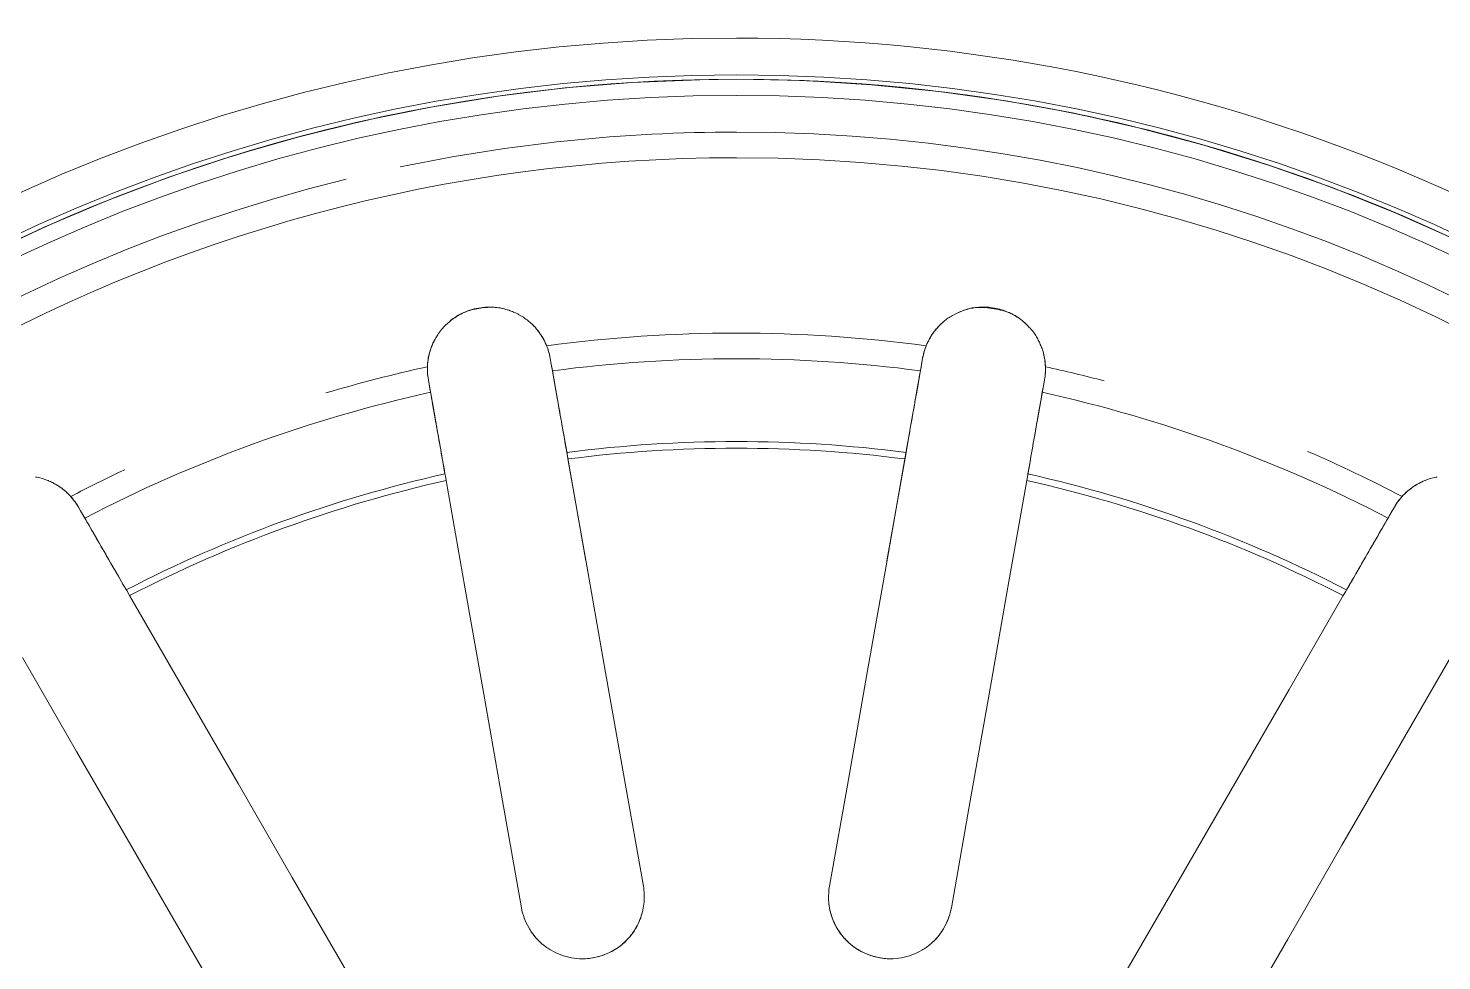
# Model space of a CAD drawing. Header units: millimetres. Extents: x -11245 to 24889, y -43080 to -3800.
# Drawn here: x -7553.79 to -7519.52, y -14948.1 to -14925.49 of the extents above; entities that cross this region are included whole.
import ezdxf

# ---------------------------------------------------------------- set-up
doc = ezdxf.new("R2010")
doc.units = ezdxf.units.MM
for name, color, linetype, lineweight in [('A-FLOR-PATT', 8, 'Continuous', 18), ('A-GENM', 13, 'Continuous', 9), ('G-IMPT', 8, 'Continuous', 9)]:
    doc.layers.add(name, color=color, linetype=linetype, lineweight=lineweight)

# ---------------------------------------------------------------- blocks, each defined once
blk = doc.blocks.new('CRT_MGN_COZ_Fogão a lenha completo - CRT_MGN_COZ_Fogão a lenha completo-5005769-PONTOS HIDRÁULICOS TÉRREO')
at = {"layer": 'G-IMPT'}
for p, q in [((2942.838, -52.789), (2945.428, -52.333)), ((2953.877, -53.889), (2951.248, -54.353)), ((2953.877, -62.111), (2951.248, -61.647)), ((2942.838, -63.211), (2945.428, -63.667))]:
    blk.add_line(p, q, dxfattribs=at)
at = {"layer": 'G-IMPT', "flags": 128}
for points in [[(2958.634, -39.74), (2959.335, -41.222), (2959.976, -42.732), (2960.556, -44.265), (2961.074, -45.821), (2961.53, -47.397), (2961.922, -48.989), (2962.251, -50.596), (2962.515, -52.214), (2962.714, -53.842), (2962.847, -55.476), (2962.915, -57.115), (2962.925, -58)], [(2939.795, -45.951), (2942.072, -44.636), (2944.35, -43.321), (2946.627, -42.006), (2948.905, -40.691)], [(2952.553, -42.049), (2952.419, -42.126), (2952.285, -42.204)], [(2950.405, -43.289), (2948.127, -44.604), (2945.85, -45.919), (2943.572, -47.234), (2941.295, -48.549)], [(2955.336, -50.586), (2955.488, -50.559), (2955.64, -50.532)], [(2942.838, -52.789), (2945.428, -52.333), (2948.018, -51.876), (2950.608, -51.419), (2953.197, -50.963)], [(2956.161, -53.486), (2956.009, -53.513), (2955.857, -53.54)], [(2953.718, -53.917), (2951.129, -54.374), (2948.539, -54.83), (2945.949, -55.287), (2943.359, -55.744)], [(2962.925, -58), (2962.892, -59.64), (2962.794, -61.277), (2962.63, -62.908), (2962.401, -64.532), (2962.108, -66.145), (2961.75, -67.746), (2961.328, -69.331), (2960.844, -70.897), (2960.297, -72.443), (2959.689, -73.966), (2959.02, -75.464)], [(2953.718, -62.083), (2951.129, -61.626), (2948.539, -61.17), (2945.949, -60.713), (2943.359, -60.256)], [(2956.161, -62.514), (2956.009, -62.487), (2955.857, -62.46)], [(2942.838, -63.211), (2945.428, -63.667), (2948.018, -64.124), (2950.608, -64.581), (2953.197, -65.037)], [(2955.336, -65.414), (2955.488, -65.441), (2955.64, -65.468)], [(2950.405, -72.711), (2948.127, -71.396), (2945.85, -70.081), (2943.572, -68.766), (2941.295, -67.451)], [(2939.795, -70.049), (2942.072, -71.364), (2944.35, -72.679), (2946.627, -73.994), (2948.905, -75.309)], [(2952.553, -73.951), (2952.419, -73.874), (2952.285, -73.796)]]:
    blk.add_lwpolyline(points, dxfattribs=at)
at = {"layer": 'G-IMPT'}
for radius, start, end in [(58.454, 270, 90), (57.5, 360, 180), (57.5, 270, 90), (56.5, 360, 180), (42, 0, 180), (41.108, 0, 180), (41, 270, 90), (41, 0, 90), (40.608, 0, 180), (40.608, 0, 180), (39.72, 13.7788, 180), (39.099, 360, 180), (34.845, 25.1811, 27.5874), (34.223, 12.5121, 27.4879), (32.054, 12.6822, 27.3178), (32.216, 12.6687, 27.3313), (34.845, 12.4126, 16.5938), (39.72, 0, 11.8389), (34.845, 0, 7.5874), (34.223, 0, 7.4879), (32.054, 0, 7.3178), (32.216, 0, 7.3313), (57.5, 180, 0), (56.5, 180, 0), (41.108, 180, 0), (40.608, 180, 0), (40.608, 180, 0), (39.099, 180, 0), (39.72, 193.7788, 0), (41, 270, 0), (42, 270, 0), (32.054, 352.6822, 0), (32.216, 352.6687, 0), (34.223, 352.5121, 360), (34.845, 352.4126, 360), (32.054, 332.6822, 347.3178), (32.216, 332.6687, 347.3313), (34.223, 332.5121, 347.4879), (34.845, 345.1811, 347.5874), (34.845, 332.4126, 336.5938)]:
    blk.add_arc((2921.925, -58), radius, start, end, dxfattribs=at)
for points, knots in [([(2953.28, -41.012), (2953.272, -41.058), (2953.252, -41.145), (2953.214, -41.262), (2953.171, -41.369), (2953.12, -41.472), (2953.062, -41.567), (2953.001, -41.654), (2952.936, -41.734), (2952.843, -41.834), (2952.716, -41.945), (2952.608, -42.017), (2952.553, -42.049)], [-0.3333333, -0.3333333, -0.3333333, -0.3333333, -0.3055556, -0.2777778, -0.25, -0.2222222, -0.1944444, -0.1666667, -0.1388889, -0.1111111, -0.0555556, 0, 0, 0, 0]), ([(2953.205, -41.284), (2953.193, -41.315), (2953.169, -41.375), (2953.127, -41.458), (2953.081, -41.537), (2953.016, -41.636), (2952.928, -41.749), (2952.849, -41.827), (2952.808, -41.863)], [-0.2222222, -0.2222222, -0.2222222, -0.2222222, -0.1944444, -0.1666667, -0.1388889, -0.1111111, -0.0555556, 0, 0, 0, 0]), ([(2952.285, -42.204), (2952.056, -42.336), (2951.488, -42.664), (2950.727, -43.103), (2950.405, -43.289)], [-1, -1, -1, -1, -0.4, 0, 0, 0, 0]), ([(2953.197, -50.963), (2953.746, -50.866), (2954.59, -50.717), (2955.162, -50.616), (2955.336, -50.586)], [-1, -1, -1, -1, -0.4, 0, 0, 0, 0]), ([(2955.64, -50.532), (2955.703, -50.521), (2955.832, -50.506), (2956.001, -50.51), (2956.136, -50.527), (2956.238, -50.546), (2956.34, -50.573), (2956.445, -50.61), (2956.55, -50.655), (2956.653, -50.709), (2956.765, -50.78), (2956.873, -50.864), (2956.98, -50.964), (2957.073, -51.069), (2957.169, -51.203), (2957.255, -51.354), (2957.33, -51.537), (2957.383, -51.746), (2957.405, -51.962), (2957.397, -52.159), (2957.369, -52.331), (2957.325, -52.49), (2957.268, -52.633), (2957.2, -52.763), (2957.127, -52.876), (2957.052, -52.973), (2956.974, -53.059), (2956.891, -53.138), (2956.805, -53.208), (2956.718, -53.269), (2956.629, -53.322), (2956.508, -53.384), (2956.35, -53.445), (2956.224, -53.475), (2956.161, -53.486)], [-1, -1, -1, -1, -0.944444, -0.888889, -0.861111, -0.833333, -0.805556, -0.777778, -0.75, -0.722222, -0.694444, -0.659722, -0.638889, -0.611111, -0.583333, -0.555556, -0.527778, -0.5, -0.472222, -0.444444, -0.416667, -0.388889, -0.361111, -0.333333, -0.305556, -0.277778, -0.25, -0.222222, -0.194444, -0.166667, -0.138889, -0.111111, -0.055556, 0, 0, 0, 0]), ([(2955.955, -50.51), (2956.01, -50.511), (2956.121, -50.52), (2956.261, -50.551), (2956.374, -50.585), (2956.46, -50.616), (2956.546, -50.652), (2956.603, -50.683), (2956.632, -50.699)], [-1, -1, -1, -1, -0.9444444, -0.8888889, -0.8611111, -0.8333333, -0.8055556, -0.7777778, -0.7777778, -0.7777778, -0.7777778]), ([(2942.718, -55.717), (2942.614, -55.689), (2942.457, -55.631), (2942.274, -55.522), (2942.14, -55.424), (2942.018, -55.311), (2941.913, -55.19), (2941.818, -55.052), (2941.738, -54.904), (2941.676, -54.754), (2941.632, -54.594), (2941.605, -54.426), (2941.593, -54.23), (2941.616, -53.998), (2941.684, -53.741), (2941.799, -53.504), (2942, -53.217), (2942.343, -52.938), (2942.662, -52.821), (2942.838, -52.789)], [-0.8611111, -0.8611111, -0.8611111, -0.8611111, -0.7916667, -0.7569444, -0.7222222, -0.6875, -0.6527778, -0.6180556, -0.5833333, -0.5486111, -0.5138889, -0.4791667, -0.4444444, -0.3888889, -0.3333333, -0.2777778, -0.2222222, -0.1111111, 0, 0, 0, 0]), ([(2943.359, -55.744), (2943.232, -55.766), (2943.037, -55.775), (2942.78, -55.737), (2942.593, -55.683), (2942.413, -55.606), (2942.188, -55.472), (2941.91, -55.22), (2941.661, -54.794), (2941.567, -54.263), (2941.647, -53.821), (2941.798, -53.504), (2941.95, -53.29), (2942.136, -53.106), (2942.422, -52.908), (2942.669, -52.819), (2942.838, -52.789)], [-1, -1, -1, -1, -0.916667, -0.875, -0.833333, -0.791667, -0.75, -0.666667, -0.555556, -0.444444, -0.333333, -0.277778, -0.222222, -0.166667, -0.111111, 0, 0, 0, 0]), ([(2957.036, -52.99), (2957.014, -53.015), (2956.971, -53.064), (2956.903, -53.128), (2956.833, -53.186), (2956.738, -53.256), (2956.617, -53.333), (2956.516, -53.379), (2956.465, -53.399)], [-0.2222222, -0.2222222, -0.2222222, -0.2222222, -0.1944444, -0.1666667, -0.1388889, -0.1111111, -0.0555556, 0, 0, 0, 0]), ([(2955.857, -53.54), (2955.596, -53.586), (2954.95, -53.7), (2954.085, -53.853), (2953.718, -53.917)], [-1, -1, -1, -1, -0.4, 0, 0, 0, 0]), ([(2943.359, -60.256), (2943.139, -60.218), (2942.822, -60.232), (2942.457, -60.369), (2942.274, -60.478), (2942.14, -60.576), (2942.018, -60.689), (2941.913, -60.81), (2941.818, -60.948), (2941.738, -61.096), (2941.676, -61.246), (2941.632, -61.406), (2941.605, -61.574), (2941.593, -61.77), (2941.616, -62.002), (2941.684, -62.259), (2941.799, -62.496), (2942, -62.783), (2942.343, -63.062), (2942.662, -63.179), (2942.838, -63.211)], [-1, -1, -1, -1, -0.861111, -0.791667, -0.756944, -0.722222, -0.6875, -0.652778, -0.618056, -0.583333, -0.548611, -0.513889, -0.479167, -0.444444, -0.388889, -0.333333, -0.277778, -0.222222, -0.111111, 0, 0, 0, 0]), ([(2942.973, -60.239), (2942.908, -60.244), (2942.78, -60.263), (2942.593, -60.317), (2942.413, -60.394), (2942.188, -60.528), (2941.91, -60.78), (2941.661, -61.206), (2941.567, -61.737), (2941.647, -62.179), (2941.798, -62.496), (2941.95, -62.71), (2942.136, -62.894), (2942.422, -63.092), (2942.669, -63.181), (2942.838, -63.211)], [-0.9166667, -0.9166667, -0.9166667, -0.9166667, -0.875, -0.8333333, -0.7916667, -0.75, -0.6666667, -0.5555556, -0.4444444, -0.3333333, -0.2777778, -0.2222222, -0.1666667, -0.1111111, 0, 0, 0, 0]), ([(2953.718, -62.083), (2954.267, -62.18), (2955.111, -62.329), (2955.683, -62.429), (2955.857, -62.46)], [-1, -1, -1, -1, -0.4, 0, 0, 0, 0]), ([(2955.64, -65.468), (2955.769, -65.492), (2955.966, -65.499), (2956.204, -65.463), (2956.342, -65.428), (2956.445, -65.39), (2956.55, -65.344), (2956.656, -65.292), (2956.771, -65.222), (2956.872, -65.135), (2956.978, -65.033), (2957.078, -64.927), (2957.178, -64.794), (2957.257, -64.644), (2957.317, -64.46), (2957.364, -64.248), (2957.392, -64.032), (2957.399, -63.838), (2957.375, -63.671), (2957.327, -63.512), (2957.264, -63.367), (2957.2, -63.237), (2957.133, -63.124), (2957.055, -63.026), (2956.974, -62.941), (2956.891, -62.862), (2956.807, -62.791), (2956.689, -62.711), (2956.478, -62.596), (2956.291, -62.535), (2956.161, -62.514)], [-1, -1, -1, -1, -0.888889, -0.833333, -0.805556, -0.777778, -0.75, -0.722222, -0.694444, -0.659722, -0.638889, -0.611111, -0.583333, -0.555556, -0.527778, -0.5, -0.472222, -0.444444, -0.416667, -0.388889, -0.361111, -0.333333, -0.305556, -0.277778, -0.25, -0.222222, -0.194444, -0.166667, -0.111111, 0, 0, 0, 0]), ([(2957.036, -63.01), (2957.014, -62.985), (2956.97, -62.937), (2956.902, -62.873), (2956.833, -62.815), (2956.738, -62.744), (2956.614, -62.668), (2956.515, -62.621), (2956.465, -62.601)], [-0.2222222, -0.2222222, -0.2222222, -0.2222222, -0.1944444, -0.1666667, -0.1388889, -0.1111111, -0.0555556, 0, 0, 0, 0]), ([(2955.336, -65.414), (2955.075, -65.368), (2954.429, -65.254), (2953.564, -65.102), (2953.197, -65.037)], [-1, -1, -1, -1, -0.4, 0, 0, 0, 0]), ([(2950.405, -72.711), (2950.887, -72.989), (2951.63, -73.418), (2952.132, -73.708), (2952.285, -73.796)], [-1, -1, -1, -1, -0.4, 0, 0, 0, 0]), ([(2953.28, -74.988), (2953.273, -74.942), (2953.257, -74.856), (2953.218, -74.738), (2953.17, -74.63), (2953.119, -74.528), (2953.064, -74.433), (2952.982, -74.317), (2952.823, -74.136), (2952.667, -74.015), (2952.553, -73.951)], [-0.3333333, -0.3333333, -0.3333333, -0.3333333, -0.3055556, -0.2777778, -0.25, -0.2222222, -0.1944444, -0.1666667, -0.1111111, 0, 0, 0, 0]), ([(2953.205, -74.717), (2953.193, -74.686), (2953.168, -74.625), (2953.126, -74.542), (2953.081, -74.464), (2953.016, -74.364), (2952.926, -74.251), (2952.848, -74.173), (2952.808, -74.137)], [-0.2222222, -0.2222222, -0.2222222, -0.2222222, -0.1944444, -0.1666667, -0.1388889, -0.1111111, -0.0555556, 0, 0, 0, 0])]:
    blk.add_open_spline(points, degree=3, knots=knots, dxfattribs=at)
for points in [[(2950.544, -43.209), (2950.948, -42.976), (2951.709, -42.536), (2952.309, -42.19), (2952.553, -42.049)], [(2952.553, -42.049), (2952.603, -42.02), (2952.696, -41.958), (2952.773, -41.895), (2952.808, -41.863)], [(2955.64, -50.532), (2955.363, -50.581), (2954.681, -50.701), (2953.815, -50.854), (2953.356, -50.935)], [(2955.955, -50.51), (2955.908, -50.508), (2955.808, -50.509), (2955.698, -50.522), (2955.64, -50.532)], [(2956.975, -50.962), (2957.003, -50.992), (2957.059, -51.057), (2957.144, -51.165), (2957.222, -51.287), (2957.284, -51.42), (2957.332, -51.575), (2957.371, -51.751), (2957.394, -51.929), (2957.402, -52.092), (2957.389, -52.237), (2957.357, -52.379), (2957.314, -52.509), (2957.284, -52.589), (2957.268, -52.627)], [(2956.161, -53.486), (2956.219, -53.476), (2956.327, -53.45), (2956.421, -53.417), (2956.465, -53.399)], [(2953.877, -53.889), (2954.337, -53.808), (2955.202, -53.656), (2955.884, -53.535), (2956.161, -53.486)], [(2956.161, -62.514), (2955.883, -62.465), (2955.202, -62.344), (2954.336, -62.192), (2953.877, -62.111)], [(2956.465, -62.601), (2956.421, -62.583), (2956.327, -62.55), (2956.219, -62.524), (2956.161, -62.514)], [(2956.974, -65.039), (2957.003, -65.009), (2957.06, -64.946), (2957.141, -64.838), (2957.217, -64.716), (2957.283, -64.581), (2957.34, -64.427), (2957.382, -64.253), (2957.402, -64.075), (2957.401, -63.91), (2957.386, -63.762), (2957.357, -63.621), (2957.317, -63.491), (2957.285, -63.412), (2957.268, -63.374)], [(2953.356, -65.065), (2953.816, -65.146), (2954.681, -65.299), (2955.363, -65.419), (2955.64, -65.468)], [(2955.955, -65.49), (2956.009, -65.488), (2956.119, -65.478), (2956.232, -65.455), (2956.289, -65.44)], [(2955.64, -65.468), (2955.698, -65.478), (2955.808, -65.491), (2955.908, -65.492), (2955.955, -65.49)], [(2952.553, -73.951), (2952.309, -73.81), (2951.709, -73.464), (2950.948, -73.024), (2950.544, -72.791)], [(2952.808, -74.137), (2952.773, -74.105), (2952.696, -74.042), (2952.603, -73.98), (2952.553, -73.951)]]:
    blk.add_open_spline(points, degree=3, dxfattribs=at)
blk = doc.blocks.new('CRT_MGN_COZ_Fogão a lenha completo - CRT_MGN_COZ_Fogão a lenha completo-V23-PONTOS HIDRÁULICOS TÉRREO')
at = {"layer": 'G-IMPT'}
for p, q in [((2942.838, -52.789), (2945.428, -52.333)), ((2953.877, -53.889), (2951.248, -54.353)), ((2953.877, -62.111), (2951.248, -61.647)), ((2942.838, -63.211), (2945.428, -63.667))]:
    blk.add_line(p, q, dxfattribs=at)
at = {"layer": 'G-IMPT', "flags": 128}
for points in [[(2958.634, -39.74), (2959.335, -41.222), (2959.976, -42.732), (2960.556, -44.265), (2961.074, -45.821), (2961.53, -47.397), (2961.922, -48.989), (2962.251, -50.596), (2962.515, -52.214), (2962.714, -53.842), (2962.847, -55.476), (2962.915, -57.115), (2962.925, -58)], [(2939.795, -45.951), (2942.072, -44.636), (2944.35, -43.321), (2946.627, -42.006), (2948.905, -40.691)], [(2952.553, -42.049), (2952.419, -42.126), (2952.285, -42.204)], [(2950.405, -43.289), (2948.127, -44.604), (2945.85, -45.919), (2943.572, -47.234), (2941.295, -48.549)], [(2955.336, -50.586), (2955.488, -50.559), (2955.64, -50.532)], [(2942.838, -52.789), (2945.428, -52.333), (2948.018, -51.876), (2950.608, -51.419), (2953.197, -50.963)], [(2956.161, -53.486), (2956.009, -53.513), (2955.857, -53.54)], [(2953.718, -53.917), (2951.129, -54.374), (2948.539, -54.83), (2945.949, -55.287), (2943.359, -55.744)], [(2962.925, -58), (2962.892, -59.64), (2962.794, -61.277), (2962.63, -62.908), (2962.401, -64.532), (2962.108, -66.145), (2961.75, -67.746), (2961.328, -69.331), (2960.844, -70.897), (2960.297, -72.443), (2959.689, -73.966), (2959.02, -75.464)], [(2953.718, -62.083), (2951.129, -61.626), (2948.539, -61.17), (2945.949, -60.713), (2943.359, -60.256)], [(2956.161, -62.514), (2956.009, -62.487), (2955.857, -62.46)], [(2942.838, -63.211), (2945.428, -63.667), (2948.018, -64.124), (2950.608, -64.581), (2953.197, -65.037)], [(2955.336, -65.414), (2955.488, -65.441), (2955.64, -65.468)], [(2950.405, -72.711), (2948.127, -71.396), (2945.85, -70.081), (2943.572, -68.766), (2941.295, -67.451)], [(2939.795, -70.049), (2942.072, -71.364), (2944.35, -72.679), (2946.627, -73.994), (2948.905, -75.309)], [(2952.553, -73.951), (2952.419, -73.874), (2952.285, -73.796)]]:
    blk.add_lwpolyline(points, dxfattribs=at)
at = {"layer": 'G-IMPT'}
for radius, start, end in [(58.454, 270, 90), (57.5, 360, 180), (57.5, 270, 90), (56.5, 360, 180), (42, 0, 180), (41.108, 0, 180), (41, 270, 90), (41, 0, 90), (40.608, 0, 180), (40.608, 0, 180), (39.72, 13.7788, 180), (39.099, 360, 180), (34.845, 25.1811, 27.5874), (34.223, 12.5121, 27.4879), (32.054, 12.6822, 27.3178), (32.216, 12.6687, 27.3313), (34.845, 12.4126, 16.5938), (39.72, 0, 11.8389), (34.845, 0, 7.5874), (34.223, 0, 7.4879), (32.054, 0, 7.3178), (32.216, 0, 7.3313), (57.5, 180, 0), (56.5, 180, 0), (41.108, 180, 0), (40.608, 180, 0), (40.608, 180, 0), (39.099, 180, 0), (39.72, 193.7788, 0), (41, 270, 0), (42, 270, 0), (32.054, 352.6822, 0), (32.216, 352.6687, 0), (34.223, 352.5121, 360), (34.845, 352.4126, 360), (32.054, 332.6822, 347.3178), (32.216, 332.6687, 347.3313), (34.223, 332.5121, 347.4879), (34.845, 345.1811, 347.5874), (34.845, 332.4126, 336.5938)]:
    blk.add_arc((2921.925, -58), radius, start, end, dxfattribs=at)
for points, knots in [([(2953.28, -41.012), (2953.272, -41.058), (2953.252, -41.145), (2953.214, -41.262), (2953.171, -41.369), (2953.12, -41.472), (2953.062, -41.567), (2953.001, -41.654), (2952.936, -41.734), (2952.843, -41.834), (2952.716, -41.945), (2952.608, -42.017), (2952.553, -42.049)], [-0.3333333, -0.3333333, -0.3333333, -0.3333333, -0.3055556, -0.2777778, -0.25, -0.2222222, -0.1944444, -0.1666667, -0.1388889, -0.1111111, -0.0555556, 0, 0, 0, 0]), ([(2953.205, -41.284), (2953.193, -41.315), (2953.169, -41.375), (2953.127, -41.458), (2953.081, -41.537), (2953.016, -41.636), (2952.928, -41.749), (2952.849, -41.827), (2952.808, -41.863)], [-0.2222222, -0.2222222, -0.2222222, -0.2222222, -0.1944444, -0.1666667, -0.1388889, -0.1111111, -0.0555556, 0, 0, 0, 0]), ([(2952.285, -42.204), (2952.056, -42.336), (2951.488, -42.664), (2950.727, -43.103), (2950.405, -43.289)], [-1, -1, -1, -1, -0.4, 0, 0, 0, 0]), ([(2953.197, -50.963), (2953.746, -50.866), (2954.59, -50.717), (2955.162, -50.616), (2955.336, -50.586)], [-1, -1, -1, -1, -0.4, 0, 0, 0, 0]), ([(2955.64, -50.532), (2955.703, -50.521), (2955.832, -50.506), (2956.001, -50.51), (2956.136, -50.527), (2956.238, -50.546), (2956.34, -50.573), (2956.445, -50.61), (2956.55, -50.655), (2956.653, -50.709), (2956.765, -50.78), (2956.873, -50.864), (2956.98, -50.964), (2957.073, -51.069), (2957.169, -51.203), (2957.255, -51.354), (2957.33, -51.537), (2957.383, -51.746), (2957.405, -51.962), (2957.397, -52.159), (2957.369, -52.331), (2957.325, -52.49), (2957.268, -52.633), (2957.2, -52.763), (2957.127, -52.876), (2957.052, -52.973), (2956.974, -53.059), (2956.891, -53.138), (2956.805, -53.208), (2956.718, -53.269), (2956.629, -53.322), (2956.508, -53.384), (2956.35, -53.445), (2956.224, -53.475), (2956.161, -53.486)], [-1, -1, -1, -1, -0.944444, -0.888889, -0.861111, -0.833333, -0.805556, -0.777778, -0.75, -0.722222, -0.694444, -0.659722, -0.638889, -0.611111, -0.583333, -0.555556, -0.527778, -0.5, -0.472222, -0.444444, -0.416667, -0.388889, -0.361111, -0.333333, -0.305556, -0.277778, -0.25, -0.222222, -0.194444, -0.166667, -0.138889, -0.111111, -0.055556, 0, 0, 0, 0]), ([(2955.955, -50.51), (2956.01, -50.511), (2956.121, -50.52), (2956.261, -50.551), (2956.374, -50.585), (2956.46, -50.616), (2956.546, -50.652), (2956.603, -50.683), (2956.632, -50.699)], [-1, -1, -1, -1, -0.9444444, -0.8888889, -0.8611111, -0.8333333, -0.8055556, -0.7777778, -0.7777778, -0.7777778, -0.7777778]), ([(2942.718, -55.717), (2942.614, -55.689), (2942.457, -55.631), (2942.274, -55.522), (2942.14, -55.424), (2942.018, -55.311), (2941.913, -55.19), (2941.818, -55.052), (2941.738, -54.904), (2941.676, -54.754), (2941.632, -54.594), (2941.605, -54.426), (2941.593, -54.23), (2941.616, -53.998), (2941.684, -53.741), (2941.799, -53.504), (2942, -53.217), (2942.343, -52.938), (2942.662, -52.821), (2942.838, -52.789)], [-0.8611111, -0.8611111, -0.8611111, -0.8611111, -0.7916667, -0.7569444, -0.7222222, -0.6875, -0.6527778, -0.6180556, -0.5833333, -0.5486111, -0.5138889, -0.4791667, -0.4444444, -0.3888889, -0.3333333, -0.2777778, -0.2222222, -0.1111111, 0, 0, 0, 0]), ([(2943.359, -55.744), (2943.232, -55.766), (2943.037, -55.775), (2942.78, -55.737), (2942.593, -55.683), (2942.413, -55.606), (2942.188, -55.472), (2941.91, -55.22), (2941.661, -54.794), (2941.567, -54.263), (2941.647, -53.821), (2941.798, -53.504), (2941.95, -53.29), (2942.136, -53.106), (2942.422, -52.908), (2942.669, -52.819), (2942.838, -52.789)], [-1, -1, -1, -1, -0.916667, -0.875, -0.833333, -0.791667, -0.75, -0.666667, -0.555556, -0.444444, -0.333333, -0.277778, -0.222222, -0.166667, -0.111111, 0, 0, 0, 0]), ([(2957.036, -52.99), (2957.014, -53.015), (2956.971, -53.064), (2956.903, -53.128), (2956.833, -53.186), (2956.738, -53.256), (2956.617, -53.333), (2956.516, -53.379), (2956.465, -53.399)], [-0.2222222, -0.2222222, -0.2222222, -0.2222222, -0.1944444, -0.1666667, -0.1388889, -0.1111111, -0.0555556, 0, 0, 0, 0]), ([(2955.857, -53.54), (2955.596, -53.586), (2954.95, -53.7), (2954.085, -53.853), (2953.718, -53.917)], [-1, -1, -1, -1, -0.4, 0, 0, 0, 0]), ([(2943.359, -60.256), (2943.139, -60.218), (2942.822, -60.232), (2942.457, -60.369), (2942.274, -60.478), (2942.14, -60.576), (2942.018, -60.689), (2941.913, -60.81), (2941.818, -60.948), (2941.738, -61.096), (2941.676, -61.246), (2941.632, -61.406), (2941.605, -61.574), (2941.593, -61.77), (2941.616, -62.002), (2941.684, -62.259), (2941.799, -62.496), (2942, -62.783), (2942.343, -63.062), (2942.662, -63.179), (2942.838, -63.211)], [-1, -1, -1, -1, -0.861111, -0.791667, -0.756944, -0.722222, -0.6875, -0.652778, -0.618056, -0.583333, -0.548611, -0.513889, -0.479167, -0.444444, -0.388889, -0.333333, -0.277778, -0.222222, -0.111111, 0, 0, 0, 0]), ([(2942.973, -60.239), (2942.908, -60.244), (2942.78, -60.263), (2942.593, -60.317), (2942.413, -60.394), (2942.188, -60.528), (2941.91, -60.78), (2941.661, -61.206), (2941.567, -61.737), (2941.647, -62.179), (2941.798, -62.496), (2941.95, -62.71), (2942.136, -62.894), (2942.422, -63.092), (2942.669, -63.181), (2942.838, -63.211)], [-0.9166667, -0.9166667, -0.9166667, -0.9166667, -0.875, -0.8333333, -0.7916667, -0.75, -0.6666667, -0.5555556, -0.4444444, -0.3333333, -0.2777778, -0.2222222, -0.1666667, -0.1111111, 0, 0, 0, 0]), ([(2953.718, -62.083), (2954.267, -62.18), (2955.111, -62.329), (2955.683, -62.429), (2955.857, -62.46)], [-1, -1, -1, -1, -0.4, 0, 0, 0, 0]), ([(2955.64, -65.468), (2955.769, -65.492), (2955.966, -65.499), (2956.204, -65.463), (2956.342, -65.428), (2956.445, -65.39), (2956.55, -65.344), (2956.656, -65.292), (2956.771, -65.222), (2956.872, -65.135), (2956.978, -65.033), (2957.078, -64.927), (2957.178, -64.794), (2957.257, -64.644), (2957.317, -64.46), (2957.364, -64.248), (2957.392, -64.032), (2957.399, -63.838), (2957.375, -63.671), (2957.327, -63.512), (2957.264, -63.367), (2957.2, -63.237), (2957.133, -63.124), (2957.055, -63.026), (2956.974, -62.941), (2956.891, -62.862), (2956.807, -62.791), (2956.689, -62.711), (2956.478, -62.596), (2956.291, -62.535), (2956.161, -62.514)], [-1, -1, -1, -1, -0.888889, -0.833333, -0.805556, -0.777778, -0.75, -0.722222, -0.694444, -0.659722, -0.638889, -0.611111, -0.583333, -0.555556, -0.527778, -0.5, -0.472222, -0.444444, -0.416667, -0.388889, -0.361111, -0.333333, -0.305556, -0.277778, -0.25, -0.222222, -0.194444, -0.166667, -0.111111, 0, 0, 0, 0]), ([(2957.036, -63.01), (2957.014, -62.985), (2956.97, -62.937), (2956.902, -62.873), (2956.833, -62.815), (2956.738, -62.744), (2956.614, -62.668), (2956.515, -62.621), (2956.465, -62.601)], [-0.2222222, -0.2222222, -0.2222222, -0.2222222, -0.1944444, -0.1666667, -0.1388889, -0.1111111, -0.0555556, 0, 0, 0, 0]), ([(2955.336, -65.414), (2955.075, -65.368), (2954.429, -65.254), (2953.564, -65.102), (2953.197, -65.037)], [-1, -1, -1, -1, -0.4, 0, 0, 0, 0]), ([(2950.405, -72.711), (2950.887, -72.989), (2951.63, -73.418), (2952.132, -73.708), (2952.285, -73.796)], [-1, -1, -1, -1, -0.4, 0, 0, 0, 0]), ([(2953.28, -74.988), (2953.273, -74.942), (2953.257, -74.856), (2953.218, -74.738), (2953.17, -74.63), (2953.119, -74.528), (2953.064, -74.433), (2952.982, -74.317), (2952.823, -74.136), (2952.667, -74.015), (2952.553, -73.951)], [-0.3333333, -0.3333333, -0.3333333, -0.3333333, -0.3055556, -0.2777778, -0.25, -0.2222222, -0.1944444, -0.1666667, -0.1111111, 0, 0, 0, 0]), ([(2953.205, -74.717), (2953.193, -74.686), (2953.168, -74.625), (2953.126, -74.542), (2953.081, -74.464), (2953.016, -74.364), (2952.926, -74.251), (2952.848, -74.173), (2952.808, -74.137)], [-0.2222222, -0.2222222, -0.2222222, -0.2222222, -0.1944444, -0.1666667, -0.1388889, -0.1111111, -0.0555556, 0, 0, 0, 0])]:
    blk.add_open_spline(points, degree=3, knots=knots, dxfattribs=at)
for points in [[(2950.544, -43.209), (2950.948, -42.976), (2951.709, -42.536), (2952.309, -42.19), (2952.553, -42.049)], [(2952.553, -42.049), (2952.603, -42.02), (2952.696, -41.958), (2952.773, -41.895), (2952.808, -41.863)], [(2955.64, -50.532), (2955.363, -50.581), (2954.681, -50.701), (2953.815, -50.854), (2953.356, -50.935)], [(2955.955, -50.51), (2955.908, -50.508), (2955.808, -50.509), (2955.698, -50.522), (2955.64, -50.532)], [(2956.975, -50.962), (2957.003, -50.992), (2957.059, -51.057), (2957.144, -51.165), (2957.222, -51.287), (2957.284, -51.42), (2957.332, -51.575), (2957.371, -51.751), (2957.394, -51.929), (2957.402, -52.092), (2957.389, -52.237), (2957.357, -52.379), (2957.314, -52.509), (2957.284, -52.589), (2957.268, -52.627)], [(2956.161, -53.486), (2956.219, -53.476), (2956.327, -53.45), (2956.421, -53.417), (2956.465, -53.399)], [(2953.877, -53.889), (2954.337, -53.808), (2955.202, -53.656), (2955.884, -53.535), (2956.161, -53.486)], [(2956.161, -62.514), (2955.883, -62.465), (2955.202, -62.344), (2954.336, -62.192), (2953.877, -62.111)], [(2956.465, -62.601), (2956.421, -62.583), (2956.327, -62.55), (2956.219, -62.524), (2956.161, -62.514)], [(2956.974, -65.039), (2957.003, -65.009), (2957.06, -64.946), (2957.141, -64.838), (2957.217, -64.716), (2957.283, -64.581), (2957.34, -64.427), (2957.382, -64.253), (2957.402, -64.075), (2957.401, -63.91), (2957.386, -63.762), (2957.357, -63.621), (2957.317, -63.491), (2957.285, -63.412), (2957.268, -63.374)], [(2953.356, -65.065), (2953.816, -65.146), (2954.681, -65.299), (2955.363, -65.419), (2955.64, -65.468)], [(2955.955, -65.49), (2956.009, -65.488), (2956.119, -65.478), (2956.232, -65.455), (2956.289, -65.44)], [(2955.64, -65.468), (2955.698, -65.478), (2955.808, -65.491), (2955.908, -65.492), (2955.955, -65.49)], [(2952.553, -73.951), (2952.309, -73.81), (2951.709, -73.464), (2950.948, -73.024), (2950.544, -72.791)], [(2952.808, -74.137), (2952.773, -74.105), (2952.696, -74.042), (2952.603, -73.98), (2952.553, -73.951)]]:
    blk.add_open_spline(points, degree=3, dxfattribs=at)

msp = doc.modelspace()

# ---------------------------------------------------------------- hatches: boundary and pattern name
at = {"layer": 'A-FLOR-PATT', "lineweight": 9}
h = msp.add_hatch(dxfattribs=at)
h.set_pattern_fill('FP_1', color=9, style=0, pattern_type=2)
h.set_pattern_definition([(0, (0, 0), (812.8, 203.2), [33.528, -576.072, 33.528, -576.072, -3251.2]), (0, (0, 0), (812.8, 203.2), [-1219.2, 33.528, -1185.672, 33.528, -576.072, -1422.4]), (0, (0, 0), (812.8, 203.2), [-3048, 33.528, -372.872, 33.528, -982.472]), (120, (304.8, 101.6), (-582.3764, 602.3054), [33.528, -576.072, 33.528, -576.072, -3251.2]), (120, (304.8, 101.6), (-582.3764, 602.3054), [-1219.2, 33.528, -1185.672, 33.528, -576.072, -1422.4]), (120, (304.8, 101.6), (-582.3764, 602.3054), [-3048, 33.528, -372.872, 33.528, -982.472]), (240, (406.4, 508), (-230.4236, -805.5054), [33.528, -576.072, 33.528, -576.072, -3251.2]), (240, (406.4, 508), (-230.4236, -805.5054), [-1219.2, 33.528, -1185.672, 33.528, -576.072, -1422.4]), (240, (406.4, 508), (-230.4236, -805.5054), [-3048, 33.528, -372.872, 33.528, -982.472])])
h.paths.add_polyline_path([(-11044.62, -19319.651), (-7944.62, -19319.651), (-7944.62, -17819.651), (-7954.62, -17819.651), (-7954.62, -17359.651), (-7944.62, -17359.651), (-7944.62, -17039.651), (-7954.62, -17039.651), (-7954.62, -16739.651), (-7944.62, -16739.651), (-7944.62, -16439.651), (-7964.62, -16439.651), (-7964.62, -16039.651), (-7944.62, -16039.651), (-7944.62, -16034.651), (-7964.62, -16034.651), (-7964.62, -15634.651), (-7944.62, -15634.651), (-7944.62, -15589.651), (-7964.62, -15589.651), (-7964.62, -15189.651), (-7944.62, -15189.651), (-7944.62, -15184.651), (-7964.62, -15184.651), (-7964.62, -14784.651), (-7944.62, -14784.651), (-7944.62, -14739.651), (-7964.62, -14739.651), (-7964.62, -14339.651), (-7944.62, -14339.651), (-7944.62, -14334.651), (-7964.62, -14334.651), (-7964.62, -13934.651), (-7944.62, -13934.651), (-7944.62, -13889.651), (-7244.62, -13889.651), (-7244.62, -13088.651), (-7254.62, -13088.651), (-7254.62, -12988.651), (-7244.62, -12988.651), (-7244.62, -8790.651), (-7254.62, -8789.651), (-7254.62, -8690.651), (-7244.62, -8690.651), (-7244.62, -8139.651), (-7254.62, -8139.651), (-7253.95, -5539.651), (-7244.62, -5539.651), (-7244.62, -5299.651), (-6663.62, -5299.651), (-6663.62, -5289.651), (-6563.62, -5289.651), (-6563.62, -5299.651), (-3065.62, -5299.291), (-3064.62, -5289.651), (-2965.62, -5289.651), (-2965.62, -5299.651), (-2524.62, -5299.651), (-2524.62, -3999.651), (-2584.62, -3999.651), (-2584.62, -3939.651), (-7042.12, -3939.651), (-7042.12, -3859.651), (-2584.62, -3859.651), (-2584.62, -3799.651), (-7044.62, -3799.651), (-7044.62, -3999.651), (-7244.62, -3999.651), (-7244.62, -3799.651), (-11044.62, -3799.651), (-11044.62, -3999.651), (-11244.62, -3999.651), (-11244.62, -7934.651), (-11044.62, -7934.651), (-11044.62, -8134.651), (-11244.62, -8134.651), (-11244.62, -11579.651), (-11044.62, -11579.651), (-11044.62, -11779.651), (-11244.62, -11779.651), (-11244.62, -15224.651), (-11044.62, -15224.651), (-11044.62, -15424.651), (-11244.62, -15424.651), (-11244.62, -19119.651), (-11044.62, -19119.651)])
h.paths.add_polyline_path([(-7684.62, -15607.726), (-7684.62, -15606.479), (-7703.529, -15604.45), (-7719.007, -15598.897), (-7726.942, -15594.588), (-7737.225, -15586.958), (-7746.213, -15577.717), (-7753.684, -15567.003), (-7759.829, -15553.82), (-7762.777, -15543.556), (-7763.999, -15533.081), (-7765.37, -15526.726), (-7765.62, -15526.726), (-7764.374, -15540.65), (-7760.705, -15554.334), (-7755.901, -15565.09), (-7749.439, -15575.239), (-7740.915, -15584.908), (-7731.643, -15592.649), (-7717.621, -15600.636), (-7705.909, -15604.817), (-7697.291, -15606.729), (-7690.975, -15607.476)])
h.paths.add_polyline_path([(-7504.62, -15607.726), (-7488.971, -15606.136), (-7476.472, -15602.611), (-7466.256, -15598.006), (-7455.502, -15591.067), (-7445.186, -15581.666), (-7437.035, -15571.262), (-7430.71, -15559.727), (-7426.592, -15548.236), (-7424.617, -15539.397), (-7424.12, -15526.726), (-7424.867, -15526.726), (-7426.955, -15545.635), (-7428.495, -15550.748), (-7429.786, -15554.836), (-7435.328, -15566.596), (-7440.456, -15574.336), (-7458.808, -15592.256), (-7470.829, -15599.172), (-7480.535, -15602.847), (-7484.537, -15603.761), (-7485.984, -15604.523), (-7496.527, -15606.002), (-7504.62, -15607.476)])
h.paths.add_polyline_path([(-7489.434, -15558.26), (-7482.266, -15553.614), (-7486.758, -15556.361)])
h.paths.add_polyline_path([(-7536.62, -15466.18), (-7525.879, -15465.184), (-7515.504, -15462.232), (-7505.848, -15457.424), (-7494.866, -15448.55), (-7488.583, -15440.923), (-7483.027, -15430.91), (-7480.398, -15423.722), (-7478.415, -15413.119), (-7478.7, -15400.294), (-7481.082, -15389.687), (-7486.043, -15378.53), (-7491.532, -15370.622), (-7498.556, -15363.435), (-7506.877, -15357.454), (-7516.76, -15352.798), (-7510.565, -15355.634), (-7501.394, -15361.616), (-7493.422, -15369.401), (-7486.922, -15378.965), (-7482.82, -15388.643), (-7480.852, -15396.993), (-7480.177, -15406.948), (-7481.637, -15418.467), (-7485.13, -15428.842), (-7490.657, -15438.498), (-7497.262, -15446.186), (-7502.868, -15451.017), (-7513.977, -15457.424), (-7523.641, -15460.653), (-7534.4, -15462.123), (-7541.833, -15461.985), (-7554.255, -15459.34), (-7564.465, -15454.82), (-7571.846, -15449.836), (-7580.488, -15441.244), (-7586.319, -15432.487), (-7590.114, -15423.722), (-7592.658, -15412.521), (-7592.963, -15402.332), (-7591.308, -15391.729), (-7588.946, -15384.503), (-7583.267, -15373.953), (-7576, -15365.288), (-7570.669, -15360.638), (-7561.804, -15355.149), (-7550.031, -15350.9), (-7558.273, -15353.456), (-7567.392, -15358.027), (-7578.374, -15366.902), (-7585.268, -15375.42), (-7590.385, -15384.931), (-7592.879, -15391.884), (-7594.825, -15402.332), (-7594.532, -15415.215), (-7592.843, -15423.722), (-7587.197, -15436.921), (-7581.708, -15444.83), (-7576, -15450.924), (-7567.392, -15457.424), (-7555.477, -15462.99), (-7547.361, -15465.184), (-7542.014, -15465.93)])
h.paths.add_polyline_path([(-7536.62, -15447.726), (-7525.565, -15446.186), (-7516.663, -15442.63), (-7510.077, -15438.202), (-7505.408, -15433.829), (-7499.409, -15425.082), (-7496.527, -15418.151), (-7494.85, -15410.116), (-7494.98, -15400.513), (-7497.766, -15389.906), (-7500.247, -15384.726), (-7506.083, -15376.947), (-7513.611, -15370.657), (-7522.498, -15366.22), (-7527.888, -15364.644), (-7536.62, -15363.726), (-7547.589, -15365.246), (-7556.544, -15368.821), (-7562.284, -15372.499), (-7569.726, -15379.976), (-7574.865, -15388.51), (-7577.62, -15396.901), (-7578.558, -15405.726), (-7577.474, -15415.215), (-7575.637, -15421.272), (-7569.726, -15431.475), (-7563.307, -15438.083), (-7557.736, -15441.999), (-7547.659, -15446.186), (-7538.84, -15447.605)])
h.paths.add_polyline_path([(-7534.4, -15446.666), (-7545.649, -15445.52), (-7555.757, -15441.714), (-7563.683, -15436.218), (-7569.288, -15430.103), (-7573.831, -15422.941), (-7577.089, -15410.607), (-7577.089, -15400.844), (-7575.102, -15392.284), (-7571.383, -15384.104), (-7562.037, -15373.622), (-7553.644, -15368.617), (-7547.589, -15366.22), (-7534.4, -15364.786), (-7521.444, -15367.638), (-7509.648, -15375.157), (-7503.439, -15381.711), (-7499.613, -15388.643), (-7496.676, -15397.589), (-7495.62, -15405.726), (-7498.251, -15419.503), (-7501.687, -15426.726), (-7507.098, -15433.829), (-7514.104, -15439.704), (-7522.033, -15443.79), (-7528.455, -15445.691), (-7531.473, -15446.186)])
h.paths.add_polyline_path([(-7424.6, -15286.726), (-7423.62, -15286.726), (-7425.21, -15271.076), (-7428.536, -15259.117), (-7434.258, -15246.722), (-7439.899, -15238.089), (-7450.439, -15226.59), (-7460.466, -15218.885), (-7471.578, -15212.834), (-7482.263, -15208.936), (-7492.105, -15206.705), (-7504.62, -15206.226), (-7504.62, -15206.972), (-7485.711, -15209.002), (-7470.234, -15214.554), (-7459.254, -15220.897), (-7451.486, -15226.983), (-7443.014, -15235.751), (-7434.622, -15248.117), (-7429.275, -15259.999), (-7426.067, -15271.89), (-7425.242, -15280.371), (-7424.62, -15286.726)])
h.paths.add_polyline_path([(-7764.374, -15286.726), (-7762.344, -15267.817), (-7756.792, -15252.339), (-7751.055, -15242.267), (-7744.852, -15234.12), (-7734.32, -15224.115), (-7724.897, -15217.662), (-7711.416, -15211.407), (-7703.256, -15208.928), (-7690.975, -15207.347), (-7684.62, -15205.975), (-7684.62, -15205.726), (-7698.789, -15207.021), (-7713.354, -15211.057), (-7724.172, -15216.111), (-7733.257, -15222.004), (-7744.051, -15231.781), (-7752.256, -15242.267), (-7758.53, -15253.724), (-7762.41, -15264.369), (-7764.623, -15274.055), (-7765.054, -15286.726), (-7764.62, -15286.726)])
h.paths.add_polyline_path([(-7479.871, -15261.977), (-7487.717, -15256.141), (-7482.347, -15260.22)])
h.paths.add_polyline_path([(-7684.62, -15166.726), (-7684.622, -15166.479), (-7690.302, -15166.503)])
h.paths.add_polyline_path([(-7452.664, -15147.558), (-7443.027, -15137.717), (-7448.822, -15143.294), (-7452.259, -15147.108)])
h.paths.add_polyline_path([(-7489.434, -15118.26), (-7482.266, -15113.614), (-7486.758, -15116.361)])
h.paths.add_polyline_path([(-7536.62, -15026.18), (-7525.879, -15025.184), (-7515.504, -15022.232), (-7503.423, -15015.763), (-7494.866, -15008.55), (-7488.583, -15000.923), (-7483.91, -14992.91), (-7480.398, -14983.722), (-7478.415, -14973.119), (-7478.415, -14962.332), (-7480.398, -14951.729), (-7486.043, -14938.53), (-7491.532, -14930.622), (-7499.516, -14922.638), (-7507.425, -14917.149), (-7515.504, -14913.219), (-7525.879, -14910.267), (-7536.62, -14909.272), (-7547.361, -14910.267), (-7557.736, -14913.219), (-7569.817, -14919.689), (-7578.374, -14926.902), (-7584.657, -14934.529), (-7589.33, -14942.542), (-7592.843, -14951.729), (-7594.825, -14962.332), (-7594.825, -14973.119), (-7592.843, -14983.722), (-7587.197, -14996.921), (-7581.708, -15004.83), (-7573.724, -15012.814), (-7565.815, -15018.302), (-7557.736, -15022.232), (-7547.361, -15025.184), (-7541.569, -15025.951)])
h.paths.add_polyline_path([(-7536.62, -15024.226), (-7547.002, -15023.264), (-7559.226, -15019.441), (-7568.393, -15014.373), (-7577.058, -15007.106), (-7583.267, -14999.498), (-7587.322, -14992.626), (-7591.159, -14982.355), (-7593.015, -14970), (-7592.658, -14960.931), (-7590.784, -14951.729), (-7586.079, -14940.536), (-7579.818, -14931.401), (-7571.846, -14923.616), (-7563.381, -14918.027), (-7554.255, -14914.111), (-7545.649, -14911.999), (-7536.62, -14911.226), (-7525.879, -14912.272), (-7515.397, -14915.4), (-7504.62, -14921.234), (-7496.182, -14928.346), (-7489.973, -14935.953), (-7484.847, -14945.25), (-7482.113, -14952.959), (-7480.323, -14963.336), (-7480.852, -14976.458), (-7482.82, -14984.809), (-7487.503, -14995.531), (-7493.422, -15004.051), (-7501.394, -15011.836), (-7509.859, -15017.424), (-7519.537, -15021.526), (-7527.888, -15023.494), (-7532.23, -15024.023)])
h.paths.add_polyline_path([(-7536.62, -15009.726), (-7525.651, -15008.209), (-7516.663, -15004.63), (-7511.399, -15001.272), (-7503.903, -14993.97), (-7500.247, -14988.726), (-7495.86, -14977.662), (-7494.85, -14972.116), (-7494.98, -14962.513), (-7497.766, -14951.906), (-7500.247, -14946.726), (-7507.566, -14937.465), (-7513.611, -14932.657), (-7521.444, -14928.625), (-7527.888, -14926.644), (-7536.62, -14925.726), (-7547.659, -14927.266), (-7555.825, -14930.44), (-7564.267, -14936.184), (-7570.12, -14942.495), (-7573.728, -14948.053), (-7577.715, -14959.332), (-7578.558, -14967.726), (-7577.62, -14976.55), (-7574.727, -14985.24), (-7569.894, -14993.255), (-7563.307, -15000.083), (-7555.825, -15005.012), (-7547.589, -15008.205), (-7540.864, -15009.496)])
h.paths.add_polyline_path([(-7538.84, -15008.666), (-7551.071, -15005.844), (-7560.605, -15000.832), (-7569.288, -14992.103), (-7573.831, -14984.941), (-7577.089, -14972.607), (-7577.089, -14962.844), (-7575.28, -14954.812), (-7571.383, -14946.045), (-7565.503, -14938.948), (-7559.2, -14933.791), (-7551.687, -14929.608), (-7538.84, -14926.786), (-7525.651, -14928.22), (-7515.504, -14932.787), (-7509.648, -14937.157), (-7503.514, -14943.688), (-7497.766, -14955.387), (-7496.527, -14959.383), (-7495.86, -14972.159), (-7499.812, -14985.24), (-7503.98, -14992.538), (-7512.242, -15000.498), (-7518.21, -15004.099), (-7526.773, -15007.415), (-7534.4, -15008.666)])
h.paths.add_polyline_path([(-7424.867, -14846.726), (-7424.62, -14846.726), (-7425.15, -14841.915)])
h.paths.add_polyline_path([(-7764.62, -14846.726), (-7764.373, -14846.724), (-7764.431, -14841.915)])
h.paths.add_polyline_path([(-7479.871, -14821.977), (-7487.717, -14816.141), (-7482.347, -14820.22)])
h.paths.add_polyline_path([(-9954.483, -12639.651), (-9961.644, -12579.899), (-9965.254, -12528.389), (-9965.645, -12519.514), (-9964.076, -12474.035), (-9955.438, -12378.71), (-9956.213, -12344.001), (-9956.905, -12297.499), (-9955.13, -12255.552), (-9951.85, -12227.773), (-9946.765, -12200.719), (-9935.715, -12156.994), (-9919.612, -12096.311), (-9912.101, -12057.024), (-9908.459, -12023.202), (-9905.954, -11971.427), (-9905.736, -11910.555), (-9908.273, -11800.799), (-9912.29, -11612.125), (-9911.916, -11512.967), (-9909.648, -11333.691), (-9912.066, -11290.148), (-9915.447, -11258.384), (-9921.289, -11221.69), (-9928.817, -11187.278), (-9941.102, -11144.054), (-9962.767, -11071.033), (-9977.88, -11009.917), (-9991.516, -10945.504), (-10004.702, -10870.511), (-10010.349, -10842.489), (-10033.394, -11102.102), (-10044.259, -11242.241), (-10047.243, -11308.641), (-10048.944, -11406.081), (-10049.49, -11606.136), (-10048.437, -12043.899), (-10044.621, -12112.014), (-10035.521, -12207.74), (-10029.634, -12274.518), (-10028.726, -12333.002), (-10028.994, -12434.143), (-10026.478, -12567.036), (-10029.114, -12639.651), (-10398.926, -12639.651), (-10403.277, -12550.323), (-10403.408, -12481.431), (-10400.781, -12148.746), (-10403.825, -12028.291), (-10410.608, -11861.678), (-10424.563, -11581.055), (-10428.099, -11324.544), (-10428.113, -11161.691), (-10427.883, -11151.376), (-10426.235, -11138.587), (-10419.946, -11115.465), (-10418.248, -11102.102), (-10417.555, -11077.155), (-10416.396, -11044.639), (-10412.096, -10978.567), (-10408.892, -10885.673), (-10406.154, -10833.252), (-10407.967, -10779.708), (-10409.351, -10718.272), (-10407.95, -10635.362), (-10407.199, -10542.165), (-10405.799, -10256.23), (-10404.501, -10086.95), (-10406.879, -9968.865), (-10410.918, -9849.149), (-10419.572, -9639.651), (-10029.64, -9639.651), (-10026.584, -9657.235), (-10021.917, -9729.006), (-10015.423, -9829.538), (-10009.587, -9873.315), (-9999.604, -9841.081), (-9993.039, -9812.885), (-9986.26, -9769.241), (-9977.354, -9705.692), (-9966.885, -9639.651), (-9079.53, -9639.651), (-9081.81, -9677.369), (-9103.37, -9968.865), (-9107.022, -10054.678), (-9108.247, -10135.065), (-9106.519, -10262.198), (-9105.222, -10457.19), (-9103.519, -10637.715), (-9102.363, -10733.265), (-9104.819, -10784.188), (-9106.803, -10831.462), (-9105.137, -10856.375), (-9104.371, -10861.812), (-9097.226, -10890.525), (-9095.218, -10904.552), (-9092.541, -10976.922), (-9089.683, -10997.541), (-9082.877, -11029.569), (-9080.847, -11048.327), (-9078.107, -11093.081), (-9074.001, -11108.937), (-9067.863, -11118.791), (-9057.977, -11130.86), (-9055.413, -11135.998), (-9052.919, -11142.472), (-9044.982, -11037.061), (-9041.997, -10970.661), (-9040.296, -10873.221), (-9039.75, -10673.166), (-9040.803, -10235.402), (-9044.619, -10167.287), (-9053.839, -10070.412), (-9059.606, -10004.784), (-9060.514, -9946.299), (-9060.246, -9845.158), (-9062.762, -9712.266), (-9060.127, -9639.651), (-8690.315, -9639.651), (-8686.121, -9720.269), (-8685.832, -9797.87), (-8688.459, -10130.555), (-8685.416, -10251.011), (-8678.632, -10417.623), (-8664.677, -10698.247), (-8661.141, -10954.757), (-8661.127, -11117.61), (-8661.357, -11127.925), (-8663.006, -11140.714), (-8668.208, -11157.073), (-8670.992, -11177.199), (-8671.819, -11211.015), (-8672.844, -11234.662), (-8677.294, -11306.565), (-8680.348, -11393.629), (-8683.086, -11446.049), (-8681.273, -11499.593), (-8679.889, -11561.029), (-8681.29, -11643.94), (-8682.03, -11728.266), (-8683.441, -12023.071), (-8684.739, -12192.351), (-8682.761, -12296.061), (-8677.236, -12458.206), (-8669.668, -12639.651), (-9059.6, -12639.651), (-9062.656, -12622.067), (-9067.324, -12550.296), (-9073.817, -12449.763), (-9084.986, -12368.851), (-9096.208, -12296.061), (-9099.569, -12192.351), (-9102.922, -11977.589), (-9103.622, -11912.3), (-9112.059, -12008.819), (-9118.925, -12111.07), (-9121.449, -12188.256), (-9121.682, -12236.142), (-9120.214, -12301.742), (-9114.824, -12458.206), (-9116.314, -12519.514), (-9118.375, -12553.43), (-9121.249, -12579.899), (-9125.996, -12608.428), (-9133.285, -12639.651), (-9338.771, -12639.651)])
h.paths.add_polyline_path([(-11104.62, -7932.151), (-11184.62, -7932.151), (-11184.62, -4002.151), (-11104.62, -4002.151), (-11104.62, -7904.651)])
h.paths.add_polyline_path([(-2384.62, -5299.651), (-2384.62, -3999.651), (-2444.62, -3999.651), (-2444.62, -5299.651)])
h.paths.add_polyline_path([(-7274.62, -3939.651), (-11042.12, -3939.651), (-11042.12, -3859.651), (-7247.12, -3859.651), (-7247.12, -3939.651)])

# ---------------------------------------------------------------- block references
at = {"layer": 'A-GENM', "color": 55, "rotation": 89.99999999999928}
for name in ['CRT_MGN_COZ_Fogão a lenha completo - CRT_MGN_COZ_Fogão a lenha completo-5005769-PONTOS HIDRÁULICOS TÉRREO', 'CRT_MGN_COZ_Fogão a lenha completo - CRT_MGN_COZ_Fogão a lenha completo-V23-PONTOS HIDRÁULICOS TÉRREO']:
    msp.add_blockref(name, (-7594.62, -17889.651), dxfattribs=at)

doc.saveas('drawing.dxf')
